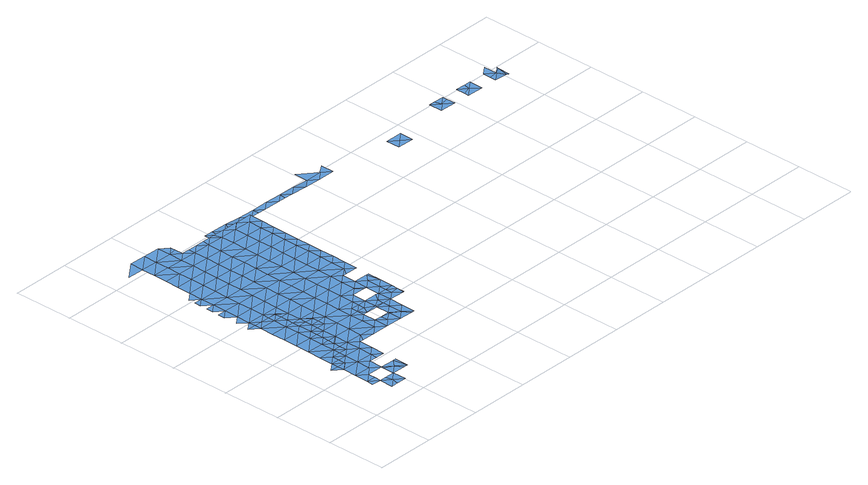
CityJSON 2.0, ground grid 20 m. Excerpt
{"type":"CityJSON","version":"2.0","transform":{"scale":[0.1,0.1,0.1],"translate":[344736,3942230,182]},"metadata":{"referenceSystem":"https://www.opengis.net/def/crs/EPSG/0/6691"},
"CityObjects":{
"waterbody1":{"type":"WaterBody","attributes":{"name":"10","class":"1140","function":"1","WaterBodyRiverFloodingRiskAttribute.description":"5","WaterBodyRiverFloodingRiskAttribute.rankOrg":"3","WaterBodyRiverFloodingRiskAttribute.adminType":"2","WaterBodyRiverFloodingRiskAttribute.scale":"L2"},"geometry":[{"type":"MultiSurface","lod":"1","boundaries":[[[0,1,2]],[[1,3,4]],[[5,1,0]],[[1,5,3]],[[6,7,8]],[[3,9,4]],[[4,10,8]],[[8,11,6]],[[8,12,11]],[[13,9,3]],[[8,10,12]],[[4,9,10]],[[10,14,12]],[[15,14,16]],[[15,12,14]],[[13,17,9]],[[10,9,17]],[[18,16,14]],[[10,17,19]],[[18,14,20]],[[14,10,21]],[[17,22,19]],[[14,21,20]],[[23,24,25]],[[10,19,21]],[[22,26,19]],[[27,28,23]],[[25,29,23]],[[30,20,31]],[[26,32,19]],[[19,32,21]],[[20,21,31]],[[33,30,31]],[[33,34,35]],[[36,37,27]],[[38,37,36]],[[31,34,33]],[[29,39,23]],[[34,40,41]],[[36,42,43]],[[41,35,34]],[[32,44,21]],[[21,44,31]],[[45,43,42]],[[34,46,40]],[[46,47,48]],[[42,49,50]],[[48,40,46]],[[27,23,51]],[[27,52,36]],[[53,50,49]],[[39,29,54]],[[51,52,27]],[[23,39,51]],[[31,55,34]],[[56,47,46]],[[57,58,59]],[[60,61,44]],[[31,44,61]],[[54,62,39]],[[63,49,64]],[[42,36,52]],[[34,65,46]],[[42,66,49]],[[58,67,68]],[[55,31,61]],[[56,46,69]],[[58,57,67]],[[65,69,46]],[[60,70,61]],[[39,71,51]],[[72,68,73]],[[74,73,62]],[[42,52,66]],[[68,67,73]],[[74,72,73]],[[57,75,67]],[[76,71,39]],[[34,55,65]],[[39,62,76]],[[77,78,49]],[[75,79,67]],[[49,66,77]],[[64,49,78]],[[80,55,61]],[[62,73,76]],[[70,80,61]],[[65,81,69]],[[78,82,64]],[[52,83,66]],[[67,84,73]],[[85,69,81]],[[52,51,83]],[[86,64,82]],[[79,85,81]],[[86,87,88]],[[89,84,67]],[[67,79,89]],[[82,87,86]],[[51,71,83]],[[55,90,65]],[[73,91,76]],[[88,87,92]],[[93,80,70]],[[94,95,96]],[[79,81,89]],[[97,55,80]],[[65,90,81]],[[98,99,66]],[[100,71,76]],[[66,83,98]],[[77,66,99]],[[90,55,97]],[[87,101,92]],[[92,102,95]],[[103,89,81]],[[99,104,77]],[[73,84,91]],[[101,102,92]],[[93,105,80]],[[71,106,83]],[[80,105,97]],[[78,77,104]],[[78,107,82]],[[95,108,96]],[[100,106,71]],[[104,107,78]],[[76,91,100]],[[81,90,109]],[[110,90,97]],[[105,110,97]],[[82,111,87]],[[98,83,106]],[[81,109,103]],[[107,111,82]],[[84,89,112]],[[113,109,90]],[[87,111,101]],[[95,102,108]],[[114,113,90]],[[114,90,110]],[[112,89,103]],[[91,84,112]],[[115,116,98]],[[112,117,91]],[[101,118,102]],[[98,106,115]],[[99,98,116]],[[99,119,104]],[[100,91,117]],[[116,119,99]],[[120,106,100]],[[121,109,113]],[[109,122,103]],[[118,101,111]],[[104,123,107]],[[121,122,109]],[[102,124,108]],[[125,120,100]],[[126,121,113]],[[106,120,115]],[[103,127,112]],[[100,117,125]],[[128,102,118]],[[107,129,111]],[[123,104,119]],[[112,130,117]],[[120,131,115]],[[102,128,124]],[[111,132,118]],[[126,133,121]],[[127,130,112]],[[134,128,118]],[[103,122,127]],[[129,107,123]],[[129,132,111]],[[117,135,125]],[[116,115,136]],[[116,137,119]],[[130,135,117]],[[134,138,128]],[[136,115,131]],[[122,121,139]],[[121,133,139]],[[118,132,134]],[[124,128,140]],[[119,141,123]],[[140,128,138]],[[140,142,124]],[[120,125,135]],[[137,116,136]],[[120,143,131]],[[144,129,123]],[[145,146,122]],[[134,132,147]],[[122,139,145]],[[141,119,137]],[[148,130,127]],[[143,120,135]],[[131,149,136]],[[127,122,146]],[[150,132,129]],[[132,151,147]],[[148,135,130]],[[139,152,145]],[[149,131,143]],[[153,137,136]],[[123,141,144]],[[148,127,146]],[[152,154,145]],[[153,141,137]],[[135,155,143]],[[156,136,149]],[[157,146,145]],[[129,144,150]],[[151,132,150]],[[158,144,141]],[[159,160,154]],[[155,135,148]],[[145,154,157]],[[161,149,143]],[[136,156,153]],[[160,159,162]],[[153,158,141]],[[163,157,154]],[[164,146,157]],[[151,150,165]],[[148,146,164]],[[166,143,155]],[[167,156,149]],[[154,160,163]],[[162,168,160]],[[169,165,150]],[[161,167,149]],[[143,166,161]],[[163,170,157]],[[171,153,156]],[[172,148,164]],[[173,163,160]],[[144,158,174]],[[150,144,175]],[[173,160,168]],[[155,148,172]],[[150,175,169]],[[172,176,155]],[[144,174,175]],[[164,177,172]],[[170,163,173]],[[176,178,155]],[[175,179,169]],[[156,167,171]],[[166,155,178]],[[173,180,170]],[[177,181,172]],[[158,153,182]],[[158,183,174]],[[182,183,158]],[[153,171,182]],[[161,166,184]],[[172,185,176]],[[184,186,161]],[[183,187,174]],[[179,175,188]],[[166,178,184]],[[172,181,185]],[[167,161,186]],[[167,189,171]],[[175,174,187]],[[176,190,178]],[[190,176,185]],[[186,189,167]],[[175,187,188]],[[190,191,178]],[[178,191,184]],[[189,192,171]],[[182,171,192]],[[193,186,184]],[[191,193,184]],[[187,194,188]],[[192,195,182]],[[183,182,195]],[[183,196,187]],[[193,197,186]],[[186,197,189]],[[195,196,183]],[[198,192,189]],[[197,198,189]],[[194,187,199]],[[187,196,199]],[[192,200,195]],[[200,192,198]],[[201,196,195]],[[200,201,195]],[[202,199,196]],[[201,202,196]]]}]},
"waterbody2":{"type":"WaterBody","attributes":{"name":"10","class":"1140","function":"1","WaterBodyRiverFloodingRiskAttribute.description":"5","WaterBodyRiverFloodingRiskAttribute.rankOrg":"2","WaterBodyRiverFloodingRiskAttribute.adminType":"2","WaterBodyRiverFloodingRiskAttribute.scale":"L2"},"geometry":[{"type":"MultiSurface","lod":"1","boundaries":[[[7,6,203]],[[6,11,203]],[[11,15,203]],[[15,16,203]],[[204,203,16]],[[11,12,15]],[[205,204,206]],[[204,16,206]],[[207,208,205]],[[16,18,206]],[[209,205,206]],[[210,211,208]],[[18,20,206]],[[207,205,209]],[[207,210,208]],[[212,213,211]],[[25,24,214]],[[30,33,206]],[[206,20,30]],[[209,206,33]],[[213,212,214]],[[35,41,209]],[[40,207,209]],[[214,29,25]],[[209,33,35]],[[41,40,209]],[[211,210,212]],[[40,48,207]],[[212,215,214]],[[48,47,207]],[[207,47,210]],[[29,214,215]],[[59,212,210]],[[47,59,210]],[[54,29,215]],[[59,58,212]],[[58,68,212]],[[212,68,215]],[[216,59,47]],[[56,216,47]],[[215,74,54]],[[72,74,215]],[[215,68,72]],[[57,59,216]],[[54,74,62]],[[56,69,216]],[[85,75,216]],[[85,216,69]],[[57,216,75]],[[75,85,79]]]}]},
"waterbody3":{"type":"WaterBody","attributes":{"name":"10","class":"1140","function":"1","WaterBodyRiverFloodingRiskAttribute.description":"5","WaterBodyRiverFloodingRiskAttribute.rankOrg":"2","WaterBodyRiverFloodingRiskAttribute.adminType":"2","WaterBodyRiverFloodingRiskAttribute.scale":"L2"},"geometry":[{"type":"MultiSurface","lod":"1","boundaries":[[[217,218,219]],[[218,220,219]],[[0,221,219]],[[222,0,219]],[[222,219,220]],[[217,219,221]]]}]},
"waterbody4":{"type":"WaterBody","attributes":{"name":"10","class":"1140","function":"1","WaterBodyRiverFloodingRiskAttribute.description":"5","WaterBodyRiverFloodingRiskAttribute.rankOrg":"3","WaterBodyRiverFloodingRiskAttribute.adminType":"2","WaterBodyRiverFloodingRiskAttribute.scale":"L2"},"geometry":[{"type":"MultiSurface","lod":"1","boundaries":[[[223,224,225]],[[226,225,224]],[[227,224,223]],[[227,223,220]],[[220,223,228]],[[228,223,13]],[[223,225,13]]]}]},
"waterbody5":{"type":"WaterBody","attributes":{"name":"10","class":"1140","function":"1","WaterBodyRiverFloodingRiskAttribute.description":"5","WaterBodyRiverFloodingRiskAttribute.rankOrg":"4","WaterBodyRiverFloodingRiskAttribute.adminType":"2","WaterBodyRiverFloodingRiskAttribute.scale":"L2"},"geometry":[{"type":"MultiSurface","lod":"1","boundaries":[[[229,105,93]],[[230,105,229]],[[229,231,232]],[[231,229,93]],[[230,232,233]],[[230,229,232]]]}]},
"waterbody6":{"type":"WaterBody","attributes":{"name":"10","class":"1140","function":"1","WaterBodyRiverFloodingRiskAttribute.description":"5","WaterBodyRiverFloodingRiskAttribute.rankOrg":"4","WaterBodyRiverFloodingRiskAttribute.adminType":"2","WaterBodyRiverFloodingRiskAttribute.scale":"L2"},"geometry":[{"type":"MultiSurface","lod":"1","boundaries":[[[126,113,114]],[[234,114,110]],[[114,234,235]],[[126,114,235]],[[236,234,237]],[[235,234,236]],[[126,235,133]],[[236,133,235]]]}]},
"waterbody7":{"type":"WaterBody","attributes":{"name":"10","class":"1140","function":"1","WaterBodyRiverFloodingRiskAttribute.description":"5","WaterBodyRiverFloodingRiskAttribute.rankOrg":"2","WaterBodyRiverFloodingRiskAttribute.adminType":"2","WaterBodyRiverFloodingRiskAttribute.scale":"L2"},"geometry":[{"type":"MultiSurface","lod":"1","boundaries":[[[238,239,240]],[[238,240,241]],[[242,237,243]],[[239,238,231]],[[232,231,238]],[[241,244,243]],[[243,238,241]],[[243,233,238]],[[243,237,233]],[[232,238,233]],[[244,242,243]]]}]},
"waterbody8":{"type":"WaterBody","attributes":{"name":"10","class":"1140","function":"1","WaterBodyRiverFloodingRiskAttribute.description":"5","WaterBodyRiverFloodingRiskAttribute.rankOrg":"3","WaterBodyRiverFloodingRiskAttribute.adminType":"2","WaterBodyRiverFloodingRiskAttribute.scale":"L2"},"geometry":[{"type":"MultiSurface","lod":"1","boundaries":[[[159,245,246]],[[242,244,246]],[[244,159,246]],[[237,242,236]],[[236,242,246]],[[236,246,133]],[[133,246,245]]]}]},
"waterbody9":{"type":"WaterBody","attributes":{"name":"10","class":"1140","function":"1","WaterBodyRiverFloodingRiskAttribute.description":"5","WaterBodyRiverFloodingRiskAttribute.rankOrg":"2","WaterBodyRiverFloodingRiskAttribute.adminType":"2","WaterBodyRiverFloodingRiskAttribute.scale":"L2"},"geometry":[{"type":"MultiSurface","lod":"1","boundaries":[[[168,162,247]],[[162,159,248]],[[249,247,248]],[[247,249,250]],[[247,162,248]],[[159,244,248]],[[248,244,249]]]}]},
"waterbody10":{"type":"WaterBody","attributes":{"name":"10","class":"1140","function":"1","WaterBodyRiverFloodingRiskAttribute.description":"5","WaterBodyRiverFloodingRiskAttribute.rankOrg":"2","WaterBodyRiverFloodingRiskAttribute.adminType":"2","WaterBodyRiverFloodingRiskAttribute.scale":"L2"},"geometry":[{"type":"MultiSurface","lod":"1","boundaries":[[[251,252,253]],[[253,252,254]],[[252,255,254]],[[255,256,254]],[[257,256,255]],[[258,256,257]],[[256,258,259]],[[258,260,259]],[[260,261,259]],[[261,260,262]],[[261,262,263]],[[261,263,264]],[[264,263,265]],[[264,265,266]],[[267,266,265]],[[266,267,268]],[[266,268,269]],[[268,270,269]],[[269,270,271]],[[270,272,271]],[[273,274,271]],[[271,272,273]],[[272,275,273]],[[275,276,273]],[[277,278,279]],[[280,278,277]],[[281,279,278]],[[282,281,278]],[[283,278,280]],[[283,280,284]],[[278,283,285]]]}]},
"waterbody11":{"type":"WaterBody","attributes":{"name":"10","class":"1140","function":"1","WaterBodyRiverFloodingRiskAttribute.description":"5","WaterBodyRiverFloodingRiskAttribute.rankOrg":"1","WaterBodyRiverFloodingRiskAttribute.adminType":"2","WaterBodyRiverFloodingRiskAttribute.scale":"L2"},"geometry":[{"type":"MultiSurface","lod":"1","boundaries":[[[286,287,288]],[[289,286,288]],[[287,290,288]],[[290,289,288]]]}]},
"waterbody12":{"type":"WaterBody","attributes":{"name":"10","class":"1140","function":"1","WaterBodyRiverFloodingRiskAttribute.description":"5","WaterBodyRiverFloodingRiskAttribute.rankOrg":"2","WaterBodyRiverFloodingRiskAttribute.adminType":"2","WaterBodyRiverFloodingRiskAttribute.scale":"L2"},"geometry":[{"type":"MultiSurface","lod":"1","boundaries":[[[291,292,293]],[[291,294,292]],[[294,295,292]],[[295,296,292]],[[292,296,297]],[[293,292,297]],[[296,295,298]]]}]},
"waterbody13":{"type":"WaterBody","attributes":{"name":"10","class":"1140","function":"1","WaterBodyRiverFloodingRiskAttribute.description":"5","WaterBodyRiverFloodingRiskAttribute.rankOrg":"2","WaterBodyRiverFloodingRiskAttribute.adminType":"2","WaterBodyRiverFloodingRiskAttribute.scale":"L2"},"geometry":[{"type":"MultiSurface","lod":"1","boundaries":[[[299,300,301]],[[300,302,303]],[[304,301,300]],[[303,304,300]],[[302,300,305]],[[305,300,299]]]}]}
},
"vertices":[
[73,52,67],[45,76,67],[42,53,67],[74,99,67],[46,122,67],[74,74,67],[47,191,67],[19,192,67],[47,168,67],[102,121,67],[103,167,67],[75,191,67],[76,191,67],[130,98,67],[104,213,67],[76,214,67],[76,237,67],[131,144,67],[104,237,67],[160,166,67],[133,236,67],[161,212,67],[158,144,67],[53,538,67],[24,516,67],[53,515,67],[188,143,67],[54,584,67],[25,562,67],[81,515,67],[133,260,67],[161,259,67],[189,189,67],[133,282,67],[162,305,67],[133,283,67],[55,630,67],[26,608,67],[26,631,67],[110,537,67],[134,328,67],[134,306,67],[56,677,67],[27,654,67],[190,235,67],[27,677,67],[163,351,67],[135,375,67],[135,352,67],[56,723,67],[27,701,67],[111,583,67],[111,629,67],[28,724,67],[109,514,67],[219,304,67],[163,374,67],[164,421,67],[136,444,67],[136,421,67],[202,235,67],[218,258,67],[137,514,67],[28,746,67],[57,769,67],[220,350,67],[112,676,67],[165,444,67],[137,467,67],[192,374,67],[246,234,67],[167,582,67],[137,490,67],[165,490,67],[137,513,67],[192,420,67],[166,536,67],[113,722,67],[114,768,67],[193,420,67],[275,257,67],[221,397,67],[115,815,67],[168,628,67],[222,489,67],[192,397,67],[58,816,67],[115,861,67],[59,862,67],[221,443,67],[276,349,67],[223,535,67],[60,908,67],[303,233,67],[4,955,67],[60,954,67],[61,1000,67],[276,303,67],[169,675,67],[170,721,67],[224,581,67],[116,907,67],[117,953,67],[278,442,67],[170,767,67],[304,280,67],[225,627,67],[171,814,67],[118,999,67],[277,396,67],[304,325,67],[172,860,67],[279,488,67],[305,372,67],[305,349,67],[225,674,67],[226,720,67],[280,534,67],[173,906,67],[227,766,67],[281,626,67],[334,395,67],[335,441,67],[228,813,67],[174,998,67],[280,580,67],[333,371,67],[335,487,67],[174,952,67],[229,859,67],[336,533,67],[282,673,67],[229,905,67],[361,371,67],[202,929,67],[337,579,67],[283,719,67],[284,765,67],[202,958,67],[362,418,67],[202,975,67],[284,812,67],[195,1021,40],[338,625,67],[285,858,67],[391,440,67],[392,486,67],[229,928,67],[393,532,67],[339,672,67],[286,904,67],[258,928,67],[406,417,67],[340,764,67],[419,417,67],[394,578,67],[339,718,67],[420,462,67],[341,811,67],[418,370,67],[447,393,67],[395,671,67],[447,369,67],[448,439,67],[421,509,67],[290,927,67],[394,624,67],[396,717,67],[475,369,67],[315,927,67],[467,461,67],[397,763,67],[449,531,67],[475,416,67],[342,857,67],[343,903,67],[450,577,67],[433,508,67],[451,623,67],[334,926,67],[476,461,67],[477,508,67],[398,810,67],[398,856,67],[452,670,67],[478,554,67],[453,716,67],[399,902,67],[371,926,67],[453,762,67],[479,600,67],[479,646,67],[454,809,67],[480,693,67],[427,925,67],[455,855,67],[456,901,67],[481,738,67],[482,785,67],[428,925,67],[483,832,67],[483,877,67],[484,924,67],
[47,214,67],[48,261,67],[49,307,67],[105,260,67],[106,352,67],[50,353,67],[106,306,67],[107,399,67],[51,400,67],[108,445,67],[51,446,67],[52,492,67],[109,491,67],[164,398,67],
[95,6,67],[129,6,67],[101,29,67],[129,51,67],[72,6,67],[95,52,67],
[158,74,67],[186,50,67],[179,97,67],[187,97,67],[172,50,67],[130,91,67],
[331,256,67],[327,279,67],[359,232,67],[360,275,67],[360,279,67],
[319,325,67],[333,348,67],[361,330,67],[361,324,67],
[388,255,67],[405,231,67],[416,231,67],[417,278,67],[389,324,67],[389,301,67],[418,323,67],
[408,370,67],[390,347,67],
[474,347,67],[446,346,67],[471,322,67],[474,322,67],
[372,972,19],[399,972,19],[372,995,19],[401,994,19],[429,971,19],[457,993,19],[447,971,18],[485,970,16],[514,992,15],[542,969,15],[571,991,15],[570,969,15],[598,968,15],[627,990,15],[655,967,15],[684,989,15],[682,967,15],[712,966,15],[740,988,15],[769,965,13],[797,987,12],[825,964,12],[854,987,12],[798,1034,12],[882,963,12],[883,1009,12],[1561,951,10],[1590,974,10],[1562,971,10],[1609,951,6],[1562,997,10],[1590,1020,10],[1618,991,6],[1617,950,5],[1618,996,6],
[1164,958,11],[1108,959,11],[1136,936,11],[1164,912,11],[1107,913,11],
[1391,984,10],[1363,978,10],[1391,954,10],[1392,1000,10],[1356,1001,10],[1335,999,10],[1335,955,10],[1336,1001,10],
[1483,998,10],[1476,976,10],[1505,998,10],[1448,967,10],[1448,953,10],[1504,952,10],[1449,999,10]
]}
